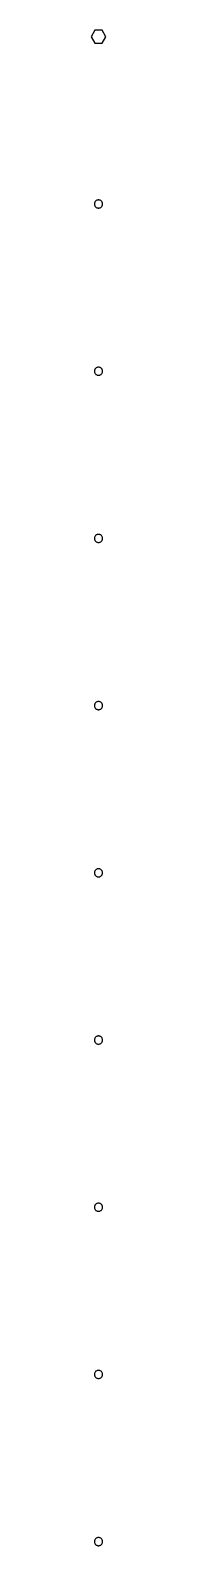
# Model space of a CAD drawing. Header units: metres. Extents: x -5 to 5, y -2 to 931.
import ezdxf

# ---------------------------------------------------------------- set-up
doc = ezdxf.new("R2010")
doc.units = ezdxf.units.M

msp = doc.modelspace()

# ---------------------------------------------------------------- linework, layer by layer
for p, q in [((-2.308, 930.998), (-4.616, 927)), ((-4.616, 927), (-2.308, 923.002)), ((2.308, 930.998), (-2.308, 930.998)), ((4.616, 927), (2.308, 930.998)), ((2.308, 923.002), (4.616, 927)), ((-2.308, 923.002), (2.308, 923.002)), ((-2.48029, 824.313), (-2.5, 824)), ((-2.5, 824), (-2.48029, 823.687)), ((-2.42145, 824.622), (-2.48029, 824.313)), ((-2.48029, 823.687), (-2.42145, 823.378)), ((-2.32443, 824.92), (-2.42145, 824.622)), ((-2.42145, 823.378), (-2.32443, 823.08)), ((-2.19077, 825.204), (-2.32443, 824.92)), ((-2.32443, 823.08), (-2.19077, 822.796)), ((-2.02254, 825.469), (-2.19077, 825.204)), ((-2.19077, 822.796), (-2.02254, 822.531)), ((-1.82242, 825.711), (-2.02254, 825.469)), ((-2.02254, 822.531), (-1.82242, 822.289)), ((-1.59355, 825.926), (-1.82242, 825.711)), ((-1.82242, 822.289), (-1.59355, 822.074)), ((-1.33955, 826.111), (-1.59355, 825.926)), ((-1.59355, 822.074), (-1.33955, 821.889)), ((-1.06444, 826.262), (-1.33955, 826.111)), ((-1.33955, 821.889), (-1.06444, 821.738)), ((-0.772537, 826.378), (-1.06444, 826.262)), ((-1.06444, 821.738), (-0.772537, 821.622)), ((-0.468445, 826.456), (-0.772537, 826.378)), ((-0.772537, 821.622), (-0.468445, 821.544)), ((-0.156967, 826.495), (-0.468445, 826.456)), ((-0.468445, 821.544), (-0.156967, 821.505)), ((0.156967, 826.495), (-0.156967, 826.495)), ((-0.156967, 821.505), (0.156967, 821.505)), ((0.468445, 826.456), (0.156967, 826.495)), ((0.156967, 821.505), (0.468445, 821.544)), ((0.772537, 826.378), (0.468445, 826.456)), ((0.468445, 821.544), (0.772537, 821.622)), ((1.06444, 826.262), (0.772537, 826.378)), ((0.772537, 821.622), (1.06444, 821.738)), ((1.33955, 826.111), (1.06444, 826.262)), ((1.06444, 821.738), (1.33955, 821.889)), ((1.59355, 825.926), (1.33955, 826.111)), ((1.33955, 821.889), (1.59355, 822.074)), ((1.82242, 825.711), (1.59355, 825.926)), ((1.59355, 822.074), (1.82242, 822.289)), ((2.02254, 825.469), (1.82242, 825.711)), ((1.82242, 822.289), (2.02254, 822.531)), ((2.19077, 825.204), (2.02254, 825.469)), ((2.02254, 822.531), (2.19077, 822.796)), ((2.32443, 824.92), (2.19077, 825.204)), ((2.19077, 822.796), (2.32443, 823.08)), ((2.42145, 824.622), (2.32443, 824.92)), ((2.32443, 823.08), (2.42145, 823.378)), ((2.48029, 824.313), (2.42145, 824.622)), ((2.42145, 823.378), (2.48029, 823.687)), ((2.5, 824), (2.48029, 824.313)), ((2.48029, 823.687), (2.5, 824)), ((-2.48029, 721.313), (-2.5, 721)), ((-2.5, 721), (-2.48029, 720.687)), ((-2.42145, 721.622), (-2.48029, 721.313)), ((-2.48029, 720.687), (-2.42145, 720.378)), ((-2.32443, 721.92), (-2.42145, 721.622)), ((-2.42145, 720.378), (-2.32443, 720.08)), ((-2.19077, 722.204), (-2.32443, 721.92)), ((-2.32443, 720.08), (-2.19077, 719.796)), ((-2.02254, 722.469), (-2.19077, 722.204)), ((-2.19077, 719.796), (-2.02254, 719.531)), ((-1.82242, 722.711), (-2.02254, 722.469)), ((-2.02254, 719.531), (-1.82242, 719.289)), ((-1.59355, 722.926), (-1.82242, 722.711)), ((-1.82242, 719.289), (-1.59355, 719.074)), ((-1.33955, 723.111), (-1.59355, 722.926)), ((-1.59355, 719.074), (-1.33955, 718.889)), ((-1.06444, 723.262), (-1.33955, 723.111)), ((-1.33955, 718.889), (-1.06444, 718.738)), ((-0.772537, 723.378), (-1.06444, 723.262)), ((-0.468445, 723.456), (-0.772537, 723.378)), ((-0.156967, 723.495), (-0.468445, 723.456)), ((0.156967, 723.495), (-0.156967, 723.495)), ((0.468445, 723.456), (0.156967, 723.495)), ((0.772537, 723.378), (0.468445, 723.456)), ((1.06444, 723.262), (0.772537, 723.378)), ((1.33955, 723.111), (1.06444, 723.262)), ((1.06444, 718.738), (1.33955, 718.889)), ((1.59355, 722.926), (1.33955, 723.111)), ((1.33955, 718.889), (1.59355, 719.074)), ((1.82242, 722.711), (1.59355, 722.926)), ((1.59355, 719.074), (1.82242, 719.289)), ((2.02254, 722.469), (1.82242, 722.711)), ((1.82242, 719.289), (2.02254, 719.531)), ((2.19077, 722.204), (2.02254, 722.469)), ((2.02254, 719.531), (2.19077, 719.796)), ((2.32443, 721.92), (2.19077, 722.204)), ((2.19077, 719.796), (2.32443, 720.08)), ((2.42145, 721.622), (2.32443, 721.92)), ((2.32443, 720.08), (2.42145, 720.378)), ((2.48029, 721.313), (2.42145, 721.622)), ((2.42145, 720.378), (2.48029, 720.687)), ((2.5, 721), (2.48029, 721.313)), ((2.48029, 720.687), (2.5, 721)), ((-1.06444, 718.738), (-0.772537, 718.622)), ((-0.772537, 718.622), (-0.468445, 718.544)), ((-0.468445, 718.544), (-0.156967, 718.505)), ((-0.156967, 718.505), (0.156967, 718.505)), ((0.156967, 718.505), (0.468445, 718.544)), ((0.468445, 718.544), (0.772537, 718.622)), ((0.772537, 718.622), (1.06444, 718.738)), ((-2.48029, 618.313), (-2.5, 618)), ((-2.5, 618), (-2.48029, 617.687)), ((-2.42145, 618.622), (-2.48029, 618.313)), ((-2.48029, 617.687), (-2.42145, 617.378)), ((-2.32443, 618.92), (-2.42145, 618.622)), ((-2.42145, 617.378), (-2.32443, 617.08)), ((-2.19077, 619.204), (-2.32443, 618.92)), ((-2.32443, 617.08), (-2.19077, 616.796)), ((-2.02254, 619.469), (-2.19077, 619.204)), ((-2.19077, 616.796), (-2.02254, 616.531)), ((-1.82242, 619.711), (-2.02254, 619.469)), ((-2.02254, 616.531), (-1.82242, 616.289)), ((-1.59355, 619.926), (-1.82242, 619.711)), ((-1.82242, 616.289), (-1.59355, 616.074)), ((-1.33955, 620.111), (-1.59355, 619.926)), ((-1.06444, 620.262), (-1.33955, 620.111)), ((-0.772537, 620.378), (-1.06444, 620.262)), ((-0.468445, 620.456), (-0.772537, 620.378)), ((-0.156967, 620.495), (-0.468445, 620.456)), ((0.156967, 620.495), (-0.156967, 620.495)), ((0.468445, 620.456), (0.156967, 620.495)), ((0.772537, 620.378), (0.468445, 620.456)), ((1.06444, 620.262), (0.772537, 620.378)), ((1.33955, 620.111), (1.06444, 620.262)), ((1.59355, 619.926), (1.33955, 620.111)), ((1.82242, 619.711), (1.59355, 619.926)), ((1.59355, 616.074), (1.82242, 616.289)), ((2.02254, 619.469), (1.82242, 619.711)), ((1.82242, 616.289), (2.02254, 616.531)), ((2.19077, 619.204), (2.02254, 619.469)), ((2.02254, 616.531), (2.19077, 616.796)), ((2.32443, 618.92), (2.19077, 619.204)), ((2.19077, 616.796), (2.32443, 617.08)), ((2.42145, 618.622), (2.32443, 618.92)), ((2.32443, 617.08), (2.42145, 617.378)), ((2.48029, 618.313), (2.42145, 618.622)), ((2.42145, 617.378), (2.48029, 617.687)), ((2.5, 618), (2.48029, 618.313)), ((2.48029, 617.687), (2.5, 618)), ((-1.59355, 616.074), (-1.33955, 615.889)), ((-1.33955, 615.889), (-1.06444, 615.738)), ((-1.06444, 615.738), (-0.772537, 615.622)), ((-0.772537, 615.622), (-0.468445, 615.544)), ((-0.468445, 615.544), (-0.156967, 615.505)), ((-0.156967, 615.505), (0.156967, 615.505)), ((0.156967, 615.505), (0.468445, 615.544)), ((0.468445, 615.544), (0.772537, 615.622)), ((0.772537, 615.622), (1.06444, 615.738)), ((1.06444, 615.738), (1.33955, 615.889)), ((1.33955, 615.889), (1.59355, 616.074)), ((-2.48029, 515.313), (-2.5, 515)), ((-2.5, 515), (-2.48029, 514.687)), ((-2.42145, 515.622), (-2.48029, 515.313)), ((-2.48029, 514.687), (-2.42145, 514.378)), ((-2.32443, 515.92), (-2.42145, 515.622)), ((-2.42145, 514.378), (-2.32443, 514.08)), ((-2.19077, 516.204), (-2.32443, 515.92)), ((-2.32443, 514.08), (-2.19077, 513.796)), ((-2.02254, 516.469), (-2.19077, 516.204)), ((-2.19077, 513.796), (-2.02254, 513.531)), ((-1.82242, 516.711), (-2.02254, 516.469)), ((-2.02254, 513.531), (-1.82242, 513.289)), ((-1.59355, 516.926), (-1.82242, 516.711)), ((-1.33955, 517.111), (-1.59355, 516.926)), ((-1.06444, 517.262), (-1.33955, 517.111)), ((-0.772537, 517.378), (-1.06444, 517.262)), ((-0.468445, 517.456), (-0.772537, 517.378)), ((-0.156967, 517.495), (-0.468445, 517.456)), ((0.156967, 517.495), (-0.156967, 517.495)), ((0.468445, 517.456), (0.156967, 517.495)), ((0.772537, 517.378), (0.468445, 517.456)), ((1.06444, 517.262), (0.772537, 517.378)), ((1.33955, 517.111), (1.06444, 517.262)), ((1.59355, 516.926), (1.33955, 517.111)), ((1.82242, 516.711), (1.59355, 516.926)), ((2.02254, 516.469), (1.82242, 516.711)), ((1.82242, 513.289), (2.02254, 513.531)), ((2.19077, 516.204), (2.02254, 516.469)), ((2.02254, 513.531), (2.19077, 513.796)), ((2.32443, 515.92), (2.19077, 516.204)), ((2.19077, 513.796), (2.32443, 514.08)), ((2.42145, 515.622), (2.32443, 515.92)), ((2.32443, 514.08), (2.42145, 514.378)), ((2.48029, 515.313), (2.42145, 515.622)), ((2.42145, 514.378), (2.48029, 514.687)), ((2.5, 515), (2.48029, 515.313)), ((2.48029, 514.687), (2.5, 515)), ((-1.82242, 513.289), (-1.59355, 513.074)), ((-1.59355, 513.074), (-1.33955, 512.889)), ((-1.33955, 512.889), (-1.06444, 512.738)), ((-1.06444, 512.738), (-0.772537, 512.622)), ((-0.772537, 512.622), (-0.468445, 512.544)), ((-0.468445, 512.544), (-0.156967, 512.505)), ((-0.156967, 512.505), (0.156967, 512.505)), ((0.156967, 512.505), (0.468445, 512.544)), ((0.468445, 512.544), (0.772537, 512.622)), ((0.772537, 512.622), (1.06444, 512.738)), ((1.06444, 512.738), (1.33955, 512.889)), ((1.33955, 512.889), (1.59355, 513.074)), ((1.59355, 513.074), (1.82242, 513.289)), ((-2.48029, 412.313), (-2.5, 412)), ((-2.5, 412), (-2.48029, 411.687)), ((-2.42145, 412.622), (-2.48029, 412.313)), ((-2.48029, 411.687), (-2.42145, 411.378)), ((-2.32443, 412.92), (-2.42145, 412.622)), ((-2.42145, 411.378), (-2.32443, 411.08)), ((-2.19077, 413.204), (-2.32443, 412.92)), ((-2.32443, 411.08), (-2.19077, 410.796)), ((-2.02254, 413.469), (-2.19077, 413.204)), ((-2.19077, 410.796), (-2.02254, 410.531)), ((-1.82242, 413.711), (-2.02254, 413.469)), ((-1.59355, 413.926), (-1.82242, 413.711)), ((-1.33955, 414.111), (-1.59355, 413.926)), ((-1.06444, 414.262), (-1.33955, 414.111)), ((-0.772537, 414.378), (-1.06444, 414.262)), ((-0.468445, 414.456), (-0.772537, 414.378)), ((-0.156967, 414.495), (-0.468445, 414.456)), ((0.156967, 414.495), (-0.156967, 414.495)), ((0.468445, 414.456), (0.156967, 414.495)), ((0.772537, 414.378), (0.468445, 414.456)), ((1.06444, 414.262), (0.772537, 414.378)), ((1.33955, 414.111), (1.06444, 414.262)), ((1.59355, 413.926), (1.33955, 414.111)), ((1.82242, 413.711), (1.59355, 413.926)), ((2.02254, 413.469), (1.82242, 413.711)), ((2.19077, 413.204), (2.02254, 413.469)), ((2.02254, 410.531), (2.19077, 410.796)), ((2.32443, 412.92), (2.19077, 413.204)), ((2.19077, 410.796), (2.32443, 411.08)), ((2.42145, 412.622), (2.32443, 412.92)), ((2.32443, 411.08), (2.42145, 411.378)), ((2.48029, 412.313), (2.42145, 412.622)), ((2.42145, 411.378), (2.48029, 411.687)), ((2.5, 412), (2.48029, 412.313)), ((2.48029, 411.687), (2.5, 412)), ((-2.02254, 410.531), (-1.82242, 410.289)), ((-1.82242, 410.289), (-1.59355, 410.074)), ((-1.59355, 410.074), (-1.33955, 409.889)), ((-1.33955, 409.889), (-1.06444, 409.738)), ((-1.06444, 409.738), (-0.772537, 409.622)), ((-0.772537, 409.622), (-0.468445, 409.544)), ((-0.468445, 409.544), (-0.156967, 409.505)), ((-0.156967, 409.505), (0.156967, 409.505)), ((0.156967, 409.505), (0.468445, 409.544)), ((0.468445, 409.544), (0.772537, 409.622)), ((0.772537, 409.622), (1.06444, 409.738)), ((1.06444, 409.738), (1.33955, 409.889)), ((1.33955, 409.889), (1.59355, 410.074)), ((1.59355, 410.074), (1.82242, 410.289)), ((1.82242, 410.289), (2.02254, 410.531)), ((-2.48029, 309.313), (-2.5, 309)), ((-2.5, 309), (-2.48029, 308.687)), ((-2.42145, 309.622), (-2.48029, 309.313)), ((-2.48029, 308.687), (-2.42145, 308.378)), ((-2.32443, 309.92), (-2.42145, 309.622)), ((-2.42145, 308.378), (-2.32443, 308.08)), ((-2.19077, 310.204), (-2.32443, 309.92)), ((-2.32443, 308.08), (-2.19077, 307.796)), ((-2.02254, 310.469), (-2.19077, 310.204)), ((-1.82242, 310.711), (-2.02254, 310.469)), ((-1.59355, 310.926), (-1.82242, 310.711)), ((-1.33955, 311.111), (-1.59355, 310.926)), ((-1.06444, 311.262), (-1.33955, 311.111)), ((-0.772537, 311.378), (-1.06444, 311.262)), ((-0.468445, 311.456), (-0.772537, 311.378)), ((-0.156967, 311.495), (-0.468445, 311.456)), ((0.156967, 311.495), (-0.156967, 311.495)), ((0.468445, 311.456), (0.156967, 311.495)), ((0.772537, 311.378), (0.468445, 311.456)), ((1.06444, 311.262), (0.772537, 311.378)), ((1.33955, 311.111), (1.06444, 311.262)), ((1.59355, 310.926), (1.33955, 311.111)), ((1.82242, 310.711), (1.59355, 310.926)), ((2.02254, 310.469), (1.82242, 310.711)), ((2.19077, 310.204), (2.02254, 310.469)), ((2.32443, 309.92), (2.19077, 310.204)), ((2.19077, 307.796), (2.32443, 308.08)), ((2.42145, 309.622), (2.32443, 309.92)), ((2.32443, 308.08), (2.42145, 308.378)), ((2.48029, 309.313), (2.42145, 309.622)), ((2.42145, 308.378), (2.48029, 308.687)), ((2.5, 309), (2.48029, 309.313)), ((2.48029, 308.687), (2.5, 309)), ((-2.19077, 307.796), (-2.02254, 307.531)), ((-2.02254, 307.531), (-1.82242, 307.289)), ((-1.82242, 307.289), (-1.59355, 307.074)), ((-1.59355, 307.074), (-1.33955, 306.889)), ((-1.33955, 306.889), (-1.06444, 306.738)), ((-1.06444, 306.738), (-0.772537, 306.622)), ((-0.772537, 306.622), (-0.468445, 306.544)), ((-0.468445, 306.544), (-0.156967, 306.505)), ((-0.156967, 306.505), (0.156967, 306.505)), ((0.156967, 306.505), (0.468445, 306.544)), ((0.468445, 306.544), (0.772537, 306.622)), ((0.772537, 306.622), (1.06444, 306.738)), ((1.06444, 306.738), (1.33955, 306.889)), ((1.33955, 306.889), (1.59355, 307.074)), ((1.59355, 307.074), (1.82242, 307.289)), ((1.82242, 307.289), (2.02254, 307.531)), ((2.02254, 307.531), (2.19077, 307.796)), ((-2.48029, 206.313), (-2.5, 206)), ((-2.5, 206), (-2.48029, 205.687)), ((-2.42145, 206.622), (-2.48029, 206.313)), ((-2.48029, 205.687), (-2.42145, 205.378)), ((-2.32443, 206.92), (-2.42145, 206.622)), ((-2.42145, 205.378), (-2.32443, 205.08)), ((-2.19077, 207.204), (-2.32443, 206.92)), ((-2.02254, 207.469), (-2.19077, 207.204)), ((-1.82242, 207.711), (-2.02254, 207.469)), ((-1.59355, 207.926), (-1.82242, 207.711)), ((-1.33955, 208.111), (-1.59355, 207.926)), ((-1.06444, 208.262), (-1.33955, 208.111)), ((-0.772537, 208.378), (-1.06444, 208.262)), ((-0.468445, 208.456), (-0.772537, 208.378)), ((-0.156967, 208.495), (-0.468445, 208.456)), ((0.156967, 208.495), (-0.156967, 208.495)), ((0.468445, 208.456), (0.156967, 208.495)), ((0.772537, 208.378), (0.468445, 208.456)), ((1.06444, 208.262), (0.772537, 208.378)), ((1.33955, 208.111), (1.06444, 208.262)), ((1.59355, 207.926), (1.33955, 208.111)), ((1.82242, 207.711), (1.59355, 207.926)), ((2.02254, 207.469), (1.82242, 207.711)), ((2.19077, 207.204), (2.02254, 207.469)), ((2.32443, 206.92), (2.19077, 207.204)), ((2.42145, 206.622), (2.32443, 206.92)), ((2.32443, 205.08), (2.42145, 205.378)), ((2.48029, 206.313), (2.42145, 206.622)), ((2.42145, 205.378), (2.48029, 205.687)), ((2.5, 206), (2.48029, 206.313)), ((2.48029, 205.687), (2.5, 206)), ((-2.32443, 205.08), (-2.19077, 204.796)), ((-2.19077, 204.796), (-2.02254, 204.531)), ((-2.02254, 204.531), (-1.82242, 204.289)), ((-1.82242, 204.289), (-1.59355, 204.074)), ((-1.59355, 204.074), (-1.33955, 203.889)), ((-1.33955, 203.889), (-1.06444, 203.738)), ((-1.06444, 203.738), (-0.772537, 203.622)), ((-0.772537, 203.622), (-0.468445, 203.544)), ((-0.468445, 203.544), (-0.156967, 203.505)), ((-0.156967, 203.505), (0.156967, 203.505)), ((0.156967, 203.505), (0.468445, 203.544)), ((0.468445, 203.544), (0.772537, 203.622)), ((0.772537, 203.622), (1.06444, 203.738)), ((1.06444, 203.738), (1.33955, 203.889)), ((1.33955, 203.889), (1.59355, 204.074)), ((1.59355, 204.074), (1.82242, 204.289)), ((1.82242, 204.289), (2.02254, 204.531)), ((2.02254, 204.531), (2.19077, 204.796)), ((2.19077, 204.796), (2.32443, 205.08)), ((-2.48029, 103.313), (-2.5, 103)), ((-2.5, 103), (-2.48029, 102.687)), ((-2.42145, 103.622), (-2.48029, 103.313)), ((-2.48029, 102.687), (-2.42145, 102.378)), ((-2.32443, 103.92), (-2.42145, 103.622)), ((-2.19077, 104.204), (-2.32443, 103.92)), ((-2.02254, 104.469), (-2.19077, 104.204)), ((-1.82242, 104.711), (-2.02254, 104.469)), ((-1.59355, 104.926), (-1.82242, 104.711)), ((-1.33955, 105.111), (-1.59355, 104.926)), ((-1.06444, 105.262), (-1.33955, 105.111)), ((-0.772537, 105.378), (-1.06444, 105.262)), ((-0.468445, 105.456), (-0.772537, 105.378)), ((-0.156967, 105.495), (-0.468445, 105.456)), ((0.156967, 105.495), (-0.156967, 105.495)), ((0.468445, 105.456), (0.156967, 105.495)), ((0.772537, 105.378), (0.468445, 105.456)), ((1.06444, 105.262), (0.772537, 105.378)), ((1.33955, 105.111), (1.06444, 105.262)), ((1.59355, 104.926), (1.33955, 105.111)), ((1.82242, 104.711), (1.59355, 104.926)), ((2.02254, 104.469), (1.82242, 104.711)), ((2.19077, 104.204), (2.02254, 104.469)), ((2.32443, 103.92), (2.19077, 104.204)), ((2.42145, 103.622), (2.32443, 103.92)), ((2.48029, 103.313), (2.42145, 103.622)), ((2.42145, 102.378), (2.48029, 102.687)), ((2.5, 103), (2.48029, 103.313)), ((2.48029, 102.687), (2.5, 103)), ((-2.42145, 102.378), (-2.32443, 102.08)), ((-2.32443, 102.08), (-2.19077, 101.796)), ((-2.19077, 101.796), (-2.02254, 101.531)), ((-2.02254, 101.531), (-1.82242, 101.289)), ((-1.82242, 101.289), (-1.59355, 101.074)), ((-1.59355, 101.074), (-1.33955, 100.889)), ((-1.33955, 100.889), (-1.06444, 100.738)), ((-1.06444, 100.738), (-0.772537, 100.622)), ((-0.772537, 100.622), (-0.468445, 100.544)), ((-0.468445, 100.544), (-0.156967, 100.505)), ((-0.156967, 100.505), (0.156967, 100.505)), ((0.156967, 100.505), (0.468445, 100.544)), ((0.468445, 100.544), (0.772537, 100.622)), ((0.772537, 100.622), (1.06444, 100.738)), ((1.06444, 100.738), (1.33955, 100.889)), ((1.33955, 100.889), (1.59355, 101.074)), ((1.59355, 101.074), (1.82242, 101.289)), ((1.82242, 101.289), (2.02254, 101.531)), ((2.02254, 101.531), (2.19077, 101.796)), ((2.19077, 101.796), (2.32443, 102.08)), ((2.32443, 102.08), (2.42145, 102.378)), ((-2.48029, 0.313324), (-2.5, 0)), ((-2.5, 0), (-2.48029, -0.313324)), ((-2.42145, 0.621719), (-2.48029, 0.313324)), ((-2.32443, 0.920303), (-2.42145, 0.621719)), ((-2.19077, 1.20438), (-2.32443, 0.920303)), ((-2.02254, 1.46945), (-2.19077, 1.20438)), ((-1.82242, 1.71136), (-2.02254, 1.46945)), ((-1.59355, 1.92627), (-1.82242, 1.71136)), ((-1.33955, 2.11081), (-1.59355, 1.92627)), ((-1.06444, 2.26205), (-1.33955, 2.11081)), ((-0.772537, 2.37764), (-1.06444, 2.26205)), ((-0.468445, 2.4557), (-0.772537, 2.37764)), ((-0.156967, 2.49506), (-0.468445, 2.4557)), ((0.156967, 2.49506), (-0.156967, 2.49506)), ((0.468445, 2.4557), (0.156967, 2.49506)), ((0.772537, 2.37764), (0.468445, 2.4557)), ((1.06444, 2.26205), (0.772537, 2.37764)), ((1.33955, 2.11081), (1.06444, 2.26205)), ((1.59355, 1.92627), (1.33955, 2.11081)), ((1.82242, 1.71136), (1.59355, 1.92627)), ((2.02254, 1.46945), (1.82242, 1.71136)), ((2.19077, 1.20438), (2.02254, 1.46945)), ((2.32443, 0.920303), (2.19077, 1.20438)), ((2.42145, 0.621719), (2.32443, 0.920303)), ((2.48029, 0.313324), (2.42145, 0.621719)), ((2.5, 0), (2.48029, 0.313324)), ((2.48029, -0.313324), (2.5, 0)), ((-2.48029, -0.313324), (-2.42145, -0.621719)), ((-2.42145, -0.621719), (-2.32443, -0.920303)), ((-2.32443, -0.920303), (-2.19077, -1.20438)), ((-2.19077, -1.20438), (-2.02254, -1.46945)), ((-2.02254, -1.46945), (-1.82242, -1.71136)), ((-1.82242, -1.71136), (-1.59355, -1.92627)), ((-1.59355, -1.92627), (-1.33955, -2.11081)), ((-1.33955, -2.11081), (-1.06444, -2.26205)), ((-1.06444, -2.26205), (-0.772537, -2.37764)), ((-0.772537, -2.37764), (-0.468445, -2.4557)), ((-0.468445, -2.4557), (-0.156967, -2.49506)), ((-0.156967, -2.49506), (0.156967, -2.49506)), ((0.156967, -2.49506), (0.468445, -2.4557)), ((0.468445, -2.4557), (0.772537, -2.37764)), ((0.772537, -2.37764), (1.06444, -2.26205)), ((1.06444, -2.26205), (1.33955, -2.11081)), ((1.33955, -2.11081), (1.59355, -1.92627)), ((1.59355, -1.92627), (1.82242, -1.71136)), ((1.82242, -1.71136), (2.02254, -1.46945)), ((2.02254, -1.46945), (2.19077, -1.20438)), ((2.19077, -1.20438), (2.32443, -0.920303)), ((2.32443, -0.920303), (2.42145, -0.621719)), ((2.42145, -0.621719), (2.48029, -0.313324))]:
    msp.add_line(p, q)

doc.saveas('drawing.dxf')
